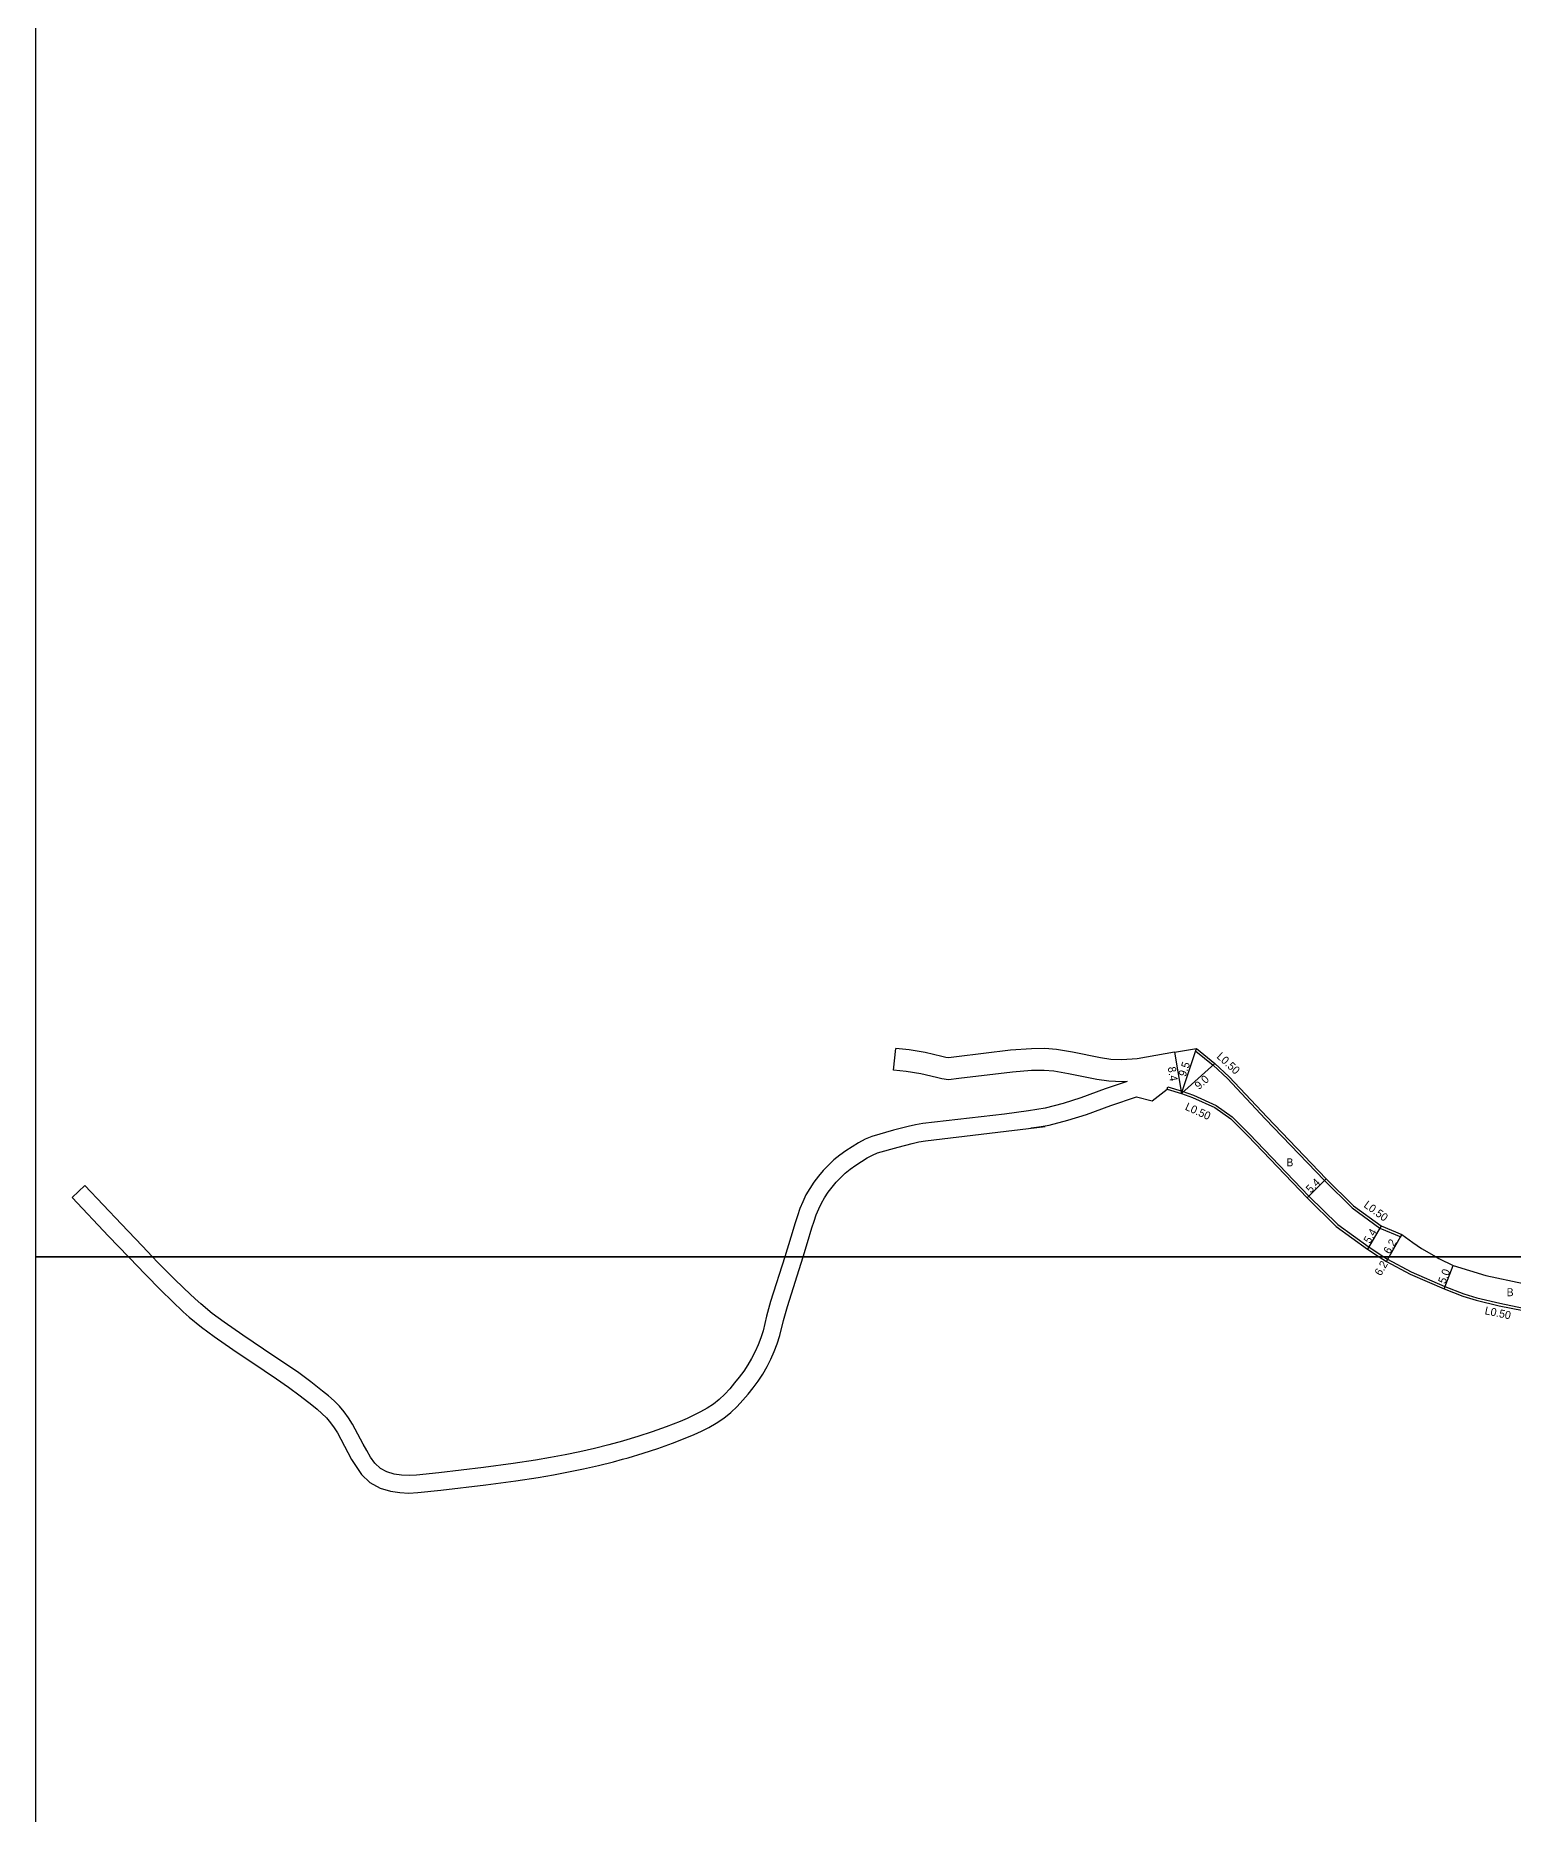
# Model space of a CAD drawing. Header units: metres. Extents: x -20000 to -16000, y -117000 to -114000.
# Drawn here: x -16800 to -16504.5, y -115911.5 to -115555.8 of the extents above; entities that cross this region are included whole.
import ezdxf

# ---------------------------------------------------------------- set-up
doc = ezdxf.new("R2010")
doc.units = ezdxf.units.M
doc.header["$LTSCALE"] = 2.5
for name, color, linetype in [('側溝・桝', 7, 'Continuous'), ('図郭', 7, 'Continuous'), ('幅員', 7, 'Continuous'), ('舗装', 7, 'Continuous'), ('道路', 7, 'Continuous')]:
    doc.layers.add(name, color=color, linetype=linetype)
doc.styles.get("Standard").update_dxf_attribs({"font": ''})
doc.styles.get('Standard').set_extended_font_data('@MS PGothic')

msp = doc.modelspace()

# ---------------------------------------------------------------- linework, layer by layer
at = {"layer": '側溝・桝'}
for points in [[(-16568.04, -115758.86), (-16567.87, -115758.35)], [(-16568.04, -115758.86), (-16564.56, -115761.7), (-16561.7, -115764.34), (-16554.14, -115772.39), (-16542.33, -115784.73), (-16536.8, -115790.2), (-16531.22, -115794.27), (-16527.07, -115796.01)], [(-16573.76, -115766.5), (-16573.62, -115766.02), (-16570.77, -115766.87), (-16568.51, -115767.66), (-16563.98, -115769.71), (-16560.74, -115772), (-16557.28, -115775.47), (-16545.42, -115787.86), (-16539.66, -115793.57), (-16533.41, -115798.08), (-16530.45, -115800)], [(-16527.07, -115796.01), (-16526.82, -115795.57)], [(-16530.45, -115800), (-16529.69, -115800.5), (-16524.98, -115803.01), (-16518.22, -115805.95), (-16514.47, -115807.42), (-16511.85, -115808.19), (-16507.26, -115809.29), (-16502.5, -115810.27), (-16498.23, -115811.24), (-16494.39, -115812.1), (-16486.51, -115815.06), (-16481.73, -115817.64), (-16478.52, -115819.08)]]:
    msp.add_lwpolyline(points, dxfattribs=at)
at = {"layer": '図郭'}
for points in [[(-16800, -115800), (-16000, -115800), (-16000, -115200), (-16800, -115200)], [(-16800, -116400), (-16000, -116400), (-16000, -115800), (-16800, -115800)]]:
    msp.add_lwpolyline(points, close=True, dxfattribs=at)
at = {"layer": '幅員'}
for points in [[(-16572.3, -115759.06), (-16570.92, -115767.35)], [(-16570.92, -115767.35), (-16567.87, -115758.35)], [(-16570.92, -115767.35), (-16564.24, -115761.32)], [(-16541.97, -115784.38), (-16545.77, -115788.21)], [(-16530.97, -115793.83), (-16533.69, -115798.49)], [(-16529.4, -115800), (-16526.82, -115795.57)], [(-16529.94, -115800.93), (-16529.4, -115800)], [(-16518.41, -115806.41), (-16516.6, -115801.76)]]:
    msp.add_lwpolyline(points, dxfattribs=at)
at = {"layer": '道路'}
for points in [[(-16628.45, -115762.69), (-16627.99, -115758.33)], [(-16572.3, -115759.06), (-16579.76, -115760.42), (-16582.83, -115760.64), (-16585.04, -115760.53), (-16587.1, -115760.24), (-16592.67, -115759.07), (-16595.87, -115758.51), (-16598.22, -115758.36), (-16600.89, -115758.38), (-16605.09, -115758.7), (-16615.91, -115760.02), (-16617.49, -115760.18), (-16618.01, -115760.12), (-16618.82, -115759.91), (-16622.17, -115759.11), (-16625.35, -115758.61), (-16627.99, -115758.33)], [(-16572.3, -115759.06), (-16567.87, -115758.35), (-16564.24, -115761.32), (-16561.35, -115763.98), (-16553.78, -115772.05), (-16541.97, -115784.38), (-16536.48, -115789.82), (-16530.97, -115793.83), (-16526.82, -115795.57), (-16524.67, -115797.15), (-16522.89, -115798.35), (-16519.99, -115800)], [(-16581.79, -115764.97), (-16582.79, -115765.04), (-16585.46, -115764.9), (-16587.85, -115764.57), (-16593.49, -115763.39), (-16596.4, -115762.88), (-16598.35, -115762.75), (-16600.86, -115762.77), (-16604.66, -115763.06), (-16615.41, -115764.37), (-16617.51, -115764.59), (-16618.82, -115764.44), (-16619.89, -115764.16), (-16623.02, -115763.41), (-16625.92, -115762.96), (-16628.45, -115762.69)], [(-16581.79, -115764.97), (-16586.19, -115766.41), (-16591.02, -115768.22), (-16594.58, -115769.32), (-16598.13, -115770.27), (-16601.51, -115770.83), (-16606.32, -115771.45), (-16622.62, -115773.33), (-16624.09, -115773.59), (-16625.56, -115773.91), (-16628.45, -115774.7), (-16632.78, -115775.91), (-16634.17, -115776.48), (-16635.5, -115777.18), (-16636.76, -115777.98), (-16638.01, -115778.82), (-16639.23, -115779.7), (-16640.4, -115780.63), (-16641.5, -115781.65), (-16642.53, -115782.74), (-16643.5, -115783.88), (-16644.4, -115785.08), (-16645.23, -115786.33), (-16645.98, -115787.63), (-16646.63, -115788.98), (-16647.19, -115790.37), (-16647.68, -115791.79), (-16648.12, -115793.22), (-16648.99, -115796.1), (-16650.22, -115800)], [(-16646.55, -115800), (-16645.64, -115797.13), (-16644.78, -115794.24), (-16644.35, -115792.88), (-16643.91, -115791.6), (-16643.42, -115790.39), (-16642.89, -115789.26), (-16642.26, -115788.18), (-16641.54, -115787.1), (-16640.76, -115786.06), (-16639.92, -115785.07), (-16639.04, -115784.14), (-16638.12, -115783.29), (-16637.12, -115782.49), (-16636.01, -115781.69), (-16634.85, -115780.91), (-16633.74, -115780.21), (-16632.68, -115779.65), (-16631.65, -115779.23), (-16627.52, -115778.07), (-16624.72, -115777.31), (-16623.42, -115777.02), (-16622.11, -115776.79), (-16598.16, -115773.93), (-16601, -115774.29), (-16597.39, -115773.69), (-16593.61, -115772.68), (-16589.89, -115771.53), (-16585.03, -115769.71), (-16579.89, -115768.03), (-16576.78, -115768.79), (-16573.76, -115766.5), (-16570.92, -115767.35)], [(-16570.92, -115767.35), (-16568.7, -115768.13), (-16564.23, -115770.14), (-16561.06, -115772.39), (-16557.64, -115775.82), (-16545.77, -115788.21), (-16539.99, -115793.95), (-16533.69, -115798.49), (-16531.37, -115800)], [(-16790.14, -115785.72), (-16792.69, -115788.12)], [(-16776.6, -115800), (-16778.71, -115797.8), (-16782.85, -115793.45), (-16790.14, -115785.72)], [(-16792.69, -115788.12), (-16785.39, -115795.85), (-16781.45, -115800)], [(-16781.45, -115800), (-16781.25, -115800.21), (-16778.11, -115803.48), (-16774.92, -115806.73), (-16772.72, -115808.89), (-16770.47, -115810.99), (-16769.28, -115812.05), (-16766.85, -115814.08), (-16764.3, -115815.94), (-16760.55, -115818.56), (-16754.3, -115822.75), (-16751.84, -115824.41), (-16749.44, -115826.09), (-16747.08, -115827.81), (-16744.79, -115829.58), (-16743.73, -115830.46), (-16742.74, -115831.34), (-16741.84, -115832.24), (-16741.04, -115833.18), (-16740.3, -115834.18), (-16739.64, -115835.23), (-16737.6, -115839.12), (-16736.81, -115840.53), (-16735.94, -115841.97), (-16734.82, -115843.56), (-16733.17, -115845.16), (-16731.1, -115846.3), (-16729.06, -115846.88), (-16727.2, -115847.15), (-16725.35, -115847.27), (-16723.56, -115847.17), (-16718.97, -115846.69), (-16709.99, -115845.59), (-16704, -115844.78), (-16699.49, -115844.11), (-16696.46, -115843.6), (-16693.45, -115843.03), (-16690.45, -115842.41), (-16687.46, -115841.73), (-16684.48, -115840.99), (-16682.66, -115840.5)], [(-16682.66, -115836.88), (-16685.36, -115837.6), (-16688.27, -115838.32), (-16691.19, -115838.99), (-16694.13, -115839.6), (-16697.08, -115840.16), (-16700.04, -115840.66), (-16704.49, -115841.32), (-16710.43, -115842.11), (-16719.37, -115843.21), (-16723.84, -115843.68), (-16725.34, -115843.76), (-16726.84, -115843.67), (-16728.32, -115843.45), (-16729.76, -115843.04), (-16731.07, -115842.32), (-16732.15, -115841.28), (-16733.01, -115840.05), (-16733.79, -115838.77), (-16734.52, -115837.46), (-16736.61, -115833.48), (-16737.41, -115832.21), (-16738.29, -115831), (-16739.27, -115829.86), (-16740.33, -115828.8), (-16741.45, -115827.8), (-16742.61, -115826.85), (-16744.98, -115825.01), (-16747.4, -115823.24), (-16749.86, -115821.52), (-16752.35, -115819.85), (-16758.58, -115815.67), (-16762.27, -115813.09), (-16764.69, -115811.32), (-16766.99, -115809.4), (-16768.11, -115808.4), (-16770.31, -115806.36), (-16772.45, -115804.26), (-16775.6, -115801.05), (-16776.6, -115800)], [(-16650.22, -115800), (-16653.06, -115808.97), (-16653.85, -115811.86), (-16654.55, -115814.78), (-16655.02, -115816.2), (-16655.56, -115817.6), (-16656.16, -115818.97), (-16656.84, -115820.31), (-16657.58, -115821.61), (-16658.41, -115822.86), (-16659.31, -115824.06), (-16660.25, -115825.23), (-16661.22, -115826.38), (-16662.22, -115827.49), (-16663.31, -115828.53), (-16664.48, -115829.46), (-16665.73, -115830.29), (-16667.04, -115831.02), (-16668.38, -115831.7), (-16669.74, -115832.32), (-16671.12, -115832.91), (-16673.91, -115834.01), (-16676.74, -115835.03), (-16679.59, -115835.96), (-16682.46, -115836.82), (-16682.66, -115836.88)], [(-16682.66, -115840.5), (-16681.5, -115840.19), (-16678.54, -115839.3), (-16675.6, -115838.34), (-16672.68, -115837.29), (-16669.79, -115836.15), (-16668.33, -115835.52), (-16666.87, -115834.85), (-16665.4, -115834.12), (-16663.9, -115833.28), (-16662.42, -115832.29), (-16661, -115831.17), (-16659.71, -115829.93), (-16658.58, -115828.68), (-16657.55, -115827.46), (-16656.54, -115826.21), (-16655.55, -115824.88), (-16654.6, -115823.46), (-16653.75, -115821.97), (-16653, -115820.46), (-16652.33, -115818.94), (-16651.72, -115817.38), (-16651.18, -115815.73), (-16650.46, -115812.73), (-16649.7, -115809.96), (-16646.55, -115800)], [(-16531.37, -115800), (-16529.94, -115800.93), (-16525.2, -115803.46), (-16518.41, -115806.41), (-16514.63, -115807.89), (-16511.98, -115808.67), (-16507.37, -115809.78), (-16502.6, -115810.76), (-16498.34, -115811.72), (-16494.53, -115812.58), (-16486.72, -115815.52), (-16481.95, -115818.09), (-16478.75, -115819.52)], [(-16519.99, -115800), (-16519.44, -115800.31), (-16516.6, -115801.76), (-16510.05, -115803.71), (-16502.51, -115805.36), (-16497.17, -115806.55), (-16492.98, -115807.4), (-16484.82, -115810.46)]]:
    msp.add_lwpolyline(points, dxfattribs=at)

# ---------------------------------------------------------------- texts
at = {"layer": '側溝・桝'}
for rotation, p in [(317.3483, (-16563.99, -115760.1)), (335.7329, (-16570.32, -115770.54)), (323.9442, (-16534.6, -115789.94)), (348.328, (-16510.37, -115811.47))]:
    msp.add_text('L0.50', height=1.6, rotation=rotation, dxfattribs=at).set_placement(p)
at = {"layer": '幅員'}
for s, rotation, p in [('9.5', 71.2795, (-16570.08, -115764.1)), ('8.4', 279.4496, (-16573.66, -115762.11)), ('9.0', 42.019, (-16567.4, -115766.66)), ('5.4', 45.2499, (-16545.07, -115787.36)), ('5.4', 59.6872, (-16533.23, -115797.49)), ('6.2', 59.7114, (-16529.27, -115799.58)), ('6.2', 59.7114, (-16531.04, -115803.94)), ('5.0', 68.7207, (-16518.18, -115805.54))]:
    msp.add_text(s, height=1.6, rotation=rotation, dxfattribs=at).set_placement(p)
at = {"layer": '舗装'}
for p in [(-16549.94, -115781.91), (-16505.89, -115807.88)]:
    msp.add_text('B', height=1.6, dxfattribs=at).set_placement(p)

doc.saveas('drawing.dxf')
